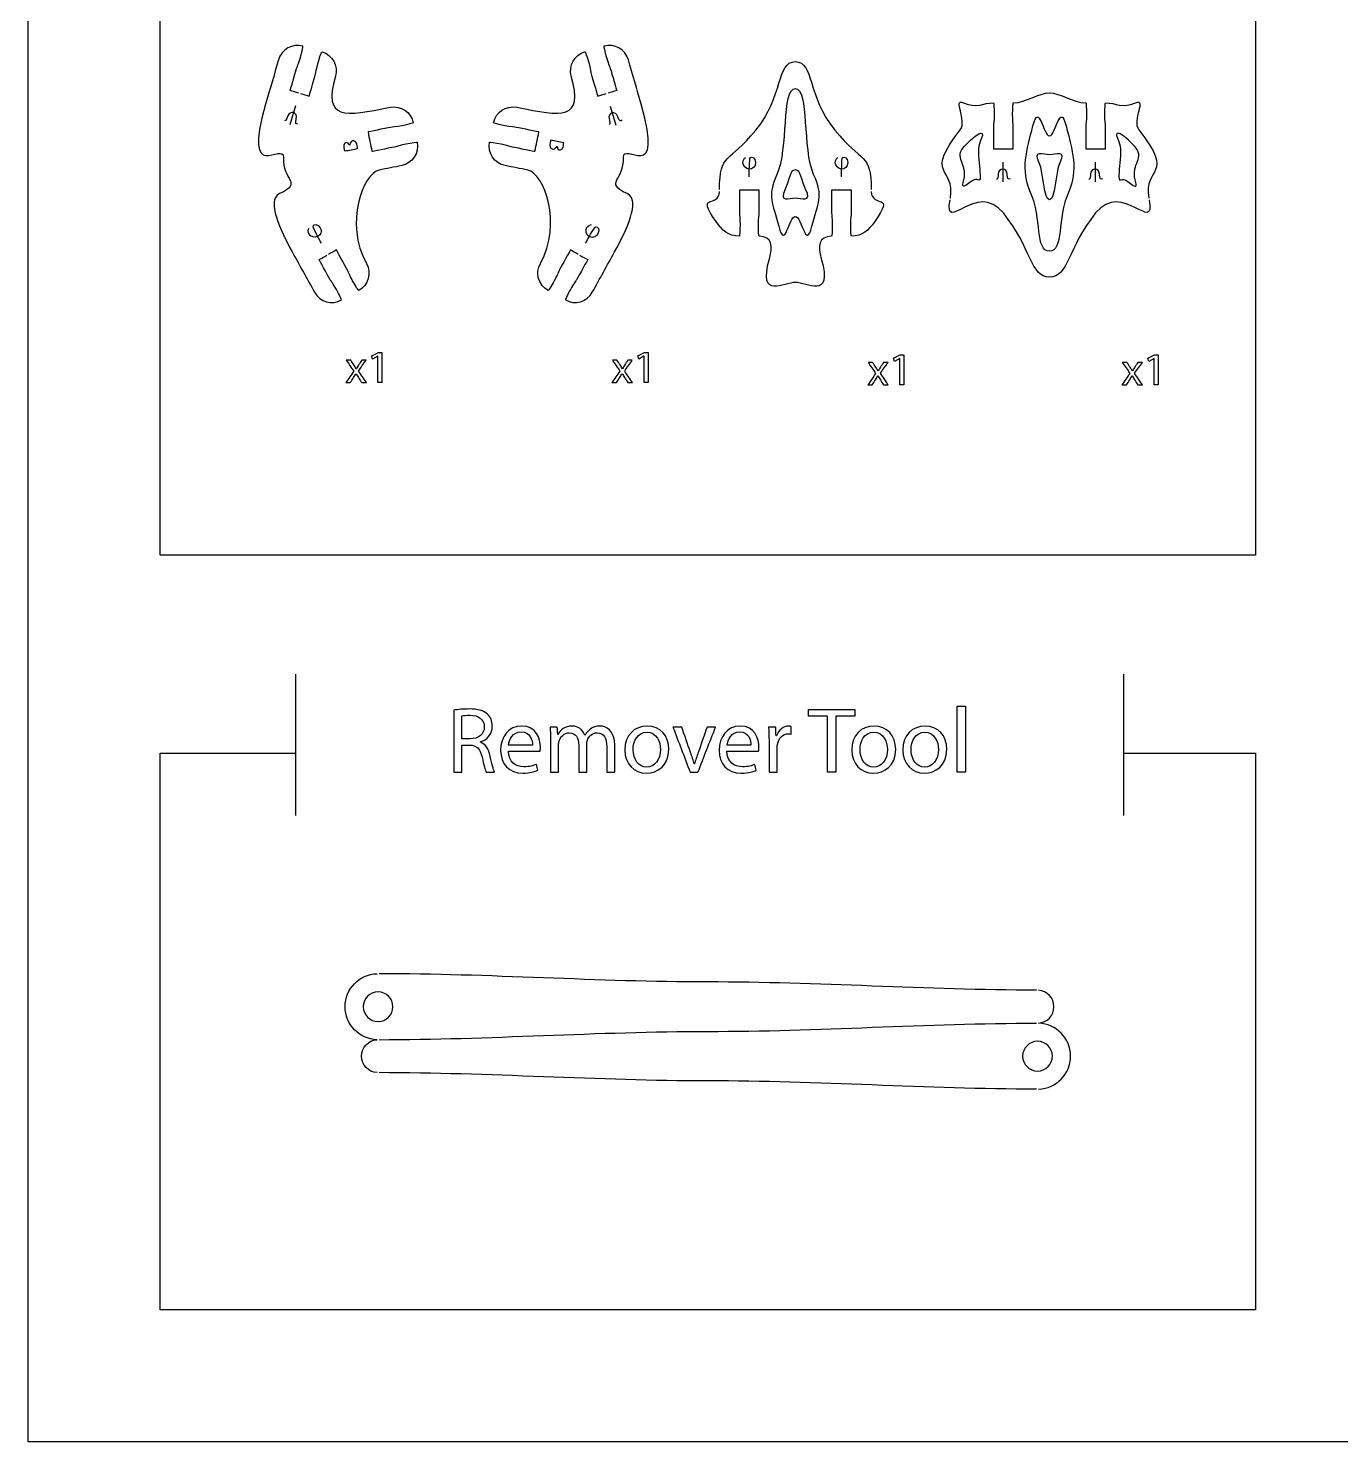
# Model space of a CAD drawing. Extents: x 0 to 1000, y 0 to 600.
# Drawn here: x 0 to 199, y 0.1 to 214.4 of the extents above; entities that cross this region are included whole.
import ezdxf

# ---------------------------------------------------------------- set-up
doc = ezdxf.new("R2010")
doc.units = 0
doc.header["$MEASUREMENT"] = 0
doc.layers.add('DEFAULT', color=7, linetype='CONTINUOUS')

msp = doc.modelspace()

# ---------------------------------------------------------------- linework, layer by layer
at = {"layer": 'DEFAULT', "color": 250}
for points in [[(1000, 0.1), (0, 0.1), (0, 600.1), (1000, 600.1)], [(53.02, 164.66), (53.01, 164.66), (52.21, 164.23), (52.09, 164.7), (53.09, 165.24), (53.62, 165.24), (53.62, 160.65), (53.02, 160.65)], [(93.39, 164.66), (93.37, 164.66), (92.58, 164.23), (92.46, 164.7), (93.46, 165.24), (93.99, 165.24), (93.99, 160.65), (93.39, 160.65)], [(132.17, 164.31), (132.15, 164.31), (131.35, 163.88), (131.23, 164.36), (132.24, 164.89), (132.77, 164.89), (132.77, 160.3), (132.17, 160.3)], [(170.72, 164.31), (170.71, 164.31), (169.91, 163.88), (169.79, 164.36), (170.79, 164.89), (171.32, 164.89), (171.32, 160.3), (170.72, 160.3)], [(140.86, 111.62), (142.1, 111.62), (142.1, 101.6), (140.86, 101.6)], [(121.2, 110.07), (118.31, 110.07), (118.31, 111.11), (125.35, 111.11), (125.35, 110.07), (122.44, 110.07), (122.44, 101.6), (121.2, 101.6)]]:
    msp.add_lwpolyline(points, close=True, dxfattribs=at)
for points in [[(166.09, 570.1), (186.09, 570.1), (186.09, 134.5), (20, 134.5), (20, 570.1), (40.51, 570.1)], [(40.51, 202.62), (39.68, 199.73)], [(88.25, 202.56), (89.08, 199.68)], [(147.77, 194.08), (147.77, 191.08)], [(161.77, 194.08), (161.77, 191.08)], [(40.52, 116.45), (40.52, 95.04)], [(166.09, 116.45), (166.09, 95.04)], [(166.09, 104.5), (186.09, 104.5), (186.09, 20.1), (20, 20.1), (20, 104.5), (40.51, 104.5)]]:
    msp.add_lwpolyline(points, dxfattribs=at)
at = {"layer": 'DEFAULT', "color": 1}
for points, knots in [([(41.02, 204.55), (40.58, 204.68), (40.15, 204.8), (39.71, 204.93), (39.71, 204.93), (40.44, 207.45), (40.68, 208.29), (40.73, 208.46), (41, 209.01), (41.27, 209.95), (41.53, 210.87), (41.71, 211.64), (41.65, 211.65), (40.06, 212.11), (38.4, 211.2), (37.94, 209.6), (37.3, 207.36), (36.65, 205.12), (36, 202.88), (32.39, 190.36), (38.83, 197.33), (38.69, 194.79), (38.5, 191.34), (41.74, 190.97), (38.11, 189.3), (36.01, 188.33), (38.27, 183.65), (40.02, 180.48), (41.15, 178.44), (42.28, 176.39), (43.41, 174.35), (44.21, 172.9), (46.04, 172.37), (47.49, 173.18), (47.54, 173.2), (47.2, 173.91), (46.73, 174.76), (46.26, 175.61), (45.88, 176.09), (45.79, 176.24), (45.37, 177.01), (44.1, 179.31), (44.1, 179.31), (44.5, 179.52), (44.89, 179.74), (45.28, 179.96)], [0, 0, 0, 0, 3.839232, 3.839232, 3.839232, 4.839232, 4.839232, 4.839232, 5.839232, 5.839232, 5.839232, 6.839232, 6.839232, 6.839232, 7.839232, 7.839232, 7.839232, 27.676913, 27.676913, 27.676913, 28.676913, 28.676913, 28.676913, 29.676913, 29.676913, 29.676913, 30.676913, 30.676913, 30.676913, 50.523245, 50.523245, 50.523245, 51.523245, 51.523245, 51.523245, 52.523245, 52.523245, 52.523245, 53.523245, 53.523245, 53.523245, 54.523245, 54.523245, 54.523245, 58.350124, 58.350124, 58.350124, 58.350124]), ([(41.3, 204.47), (41.73, 204.35), (42.17, 204.22), (42.6, 204.1), (42.6, 204.1), (43.33, 206.62), (43.57, 207.46), (43.62, 207.62), (43.69, 208.24), (43.95, 209.17), (44.22, 210.1), (44.48, 210.84), (44.54, 210.82), (46.13, 210.36), (47.05, 208.7), (46.59, 207.11), (44.65, 200.38), (47.99, 201.01), (54.86, 202.39), (56.48, 202.71), (58.06, 201.67), (58.39, 200.04), (58.36, 199.98), (57.61, 199.78), (56.69, 199.59), (55.74, 199.4), (55.12, 199.39), (54.95, 199.35), (54.09, 199.18), (51.52, 198.66), (51.52, 198.66), (51.72, 197.68), (51.92, 196.7), (52.11, 195.72), (52.11, 195.72), (54.69, 196.24), (55.54, 196.41), (55.71, 196.44), (56.29, 196.66), (57.24, 196.85), (58.19, 197.04), (58.97, 197.15), (58.98, 197.1), (59.31, 195.47), (58.26, 193.89), (56.63, 193.56), (55.49, 193.33), (54.34, 193.1), (53.2, 192.87), (50.76, 192.38), (47.91, 184.83), (51.29, 178.7), (52.09, 177.25), (51.57, 175.43), (50.11, 174.63), (50.06, 174.6), (49.64, 175.27), (49.18, 176.11), (48.71, 176.96), (48.51, 177.54), (48.42, 177.69), (48, 178.46), (46.73, 180.76), (46.73, 180.76), (46.34, 180.54), (45.95, 180.32), (45.55, 180.1)], [0, 0, 0, 0, 3.829621, 3.829621, 3.829621, 4.829621, 4.829621, 4.829621, 5.829621, 5.829621, 5.829621, 6.829621, 6.829621, 6.829621, 7.829621, 7.829621, 7.829621, 8.829621, 8.829621, 8.829621, 9.839621, 9.839621, 9.839621, 10.839621, 10.839621, 10.839621, 11.839621, 11.839621, 11.839621, 12.839621, 12.839621, 12.839621, 21.347147, 21.347147, 21.347147, 22.347147, 22.347147, 22.347147, 23.347147, 23.347147, 23.347147, 24.347147, 24.347147, 24.347147, 25.347147, 25.347147, 25.347147, 35.270625, 35.270625, 35.270625, 36.270625, 36.270625, 36.270625, 37.270625, 37.270625, 37.270625, 38.270625, 38.270625, 38.270625, 39.270625, 39.270625, 39.270625, 40.270625, 40.270625, 40.270625, 44.088752, 44.088752, 44.088752, 44.088752]), ([(83.4, 180.1), (83, 180.32), (82.61, 180.54), (82.21, 180.76), (82.21, 180.76), (80.95, 178.46), (80.52, 177.69), (80.44, 177.54), (80.23, 176.96), (79.77, 176.11), (79.3, 175.27), (78.88, 174.6), (78.83, 174.63), (77.38, 175.43), (76.85, 177.25), (77.66, 178.7), (81.04, 184.83), (78.19, 192.38), (75.75, 192.87), (74.6, 193.1), (73.46, 193.33), (72.31, 193.56), (70.69, 193.89), (69.64, 195.47), (69.96, 197.1), (69.98, 197.15), (70.76, 197.04), (71.7, 196.85), (72.65, 196.66), (73.23, 196.44), (73.4, 196.41), (74.26, 196.24), (76.83, 195.72), (76.83, 195.72), (77.03, 196.7), (77.23, 197.68), (77.42, 198.66), (77.42, 198.66), (74.85, 199.18), (73.99, 199.35), (73.82, 199.39), (73.2, 199.4), (72.25, 199.59), (71.33, 199.78), (70.58, 199.98), (70.56, 200.04), (70.89, 201.67), (72.46, 202.71), (74.09, 202.39), (80.95, 201.01), (84.29, 200.38), (82.35, 207.11), (81.89, 208.7), (82.81, 210.36), (84.4, 210.82), (84.46, 210.84), (84.72, 210.1), (84.99, 209.17), (85.26, 208.24), (85.33, 207.62), (85.37, 207.46), (85.62, 206.62), (86.34, 204.1), (86.34, 204.1), (86.78, 204.22), (87.21, 204.35), (87.65, 204.47)], [0, 0, 0, 0, 3.826879, 3.826879, 3.826879, 4.826879, 4.826879, 4.826879, 5.826879, 5.826879, 5.826879, 6.826879, 6.826879, 6.826879, 7.826879, 7.826879, 7.826879, 8.826879, 8.826879, 8.826879, 18.750356, 18.750356, 18.750356, 19.750356, 19.750356, 19.750356, 20.750356, 20.750356, 20.750356, 21.750356, 21.750356, 21.750356, 22.750356, 22.750356, 22.750356, 31.257882, 31.257882, 31.257882, 32.257882, 32.257882, 32.257882, 33.257882, 33.257882, 33.257882, 34.267882, 34.267882, 34.267882, 35.267882, 35.267882, 35.267882, 36.267882, 36.267882, 36.267882, 37.267882, 37.267882, 37.267882, 38.267882, 38.267882, 38.267882, 39.267882, 39.267882, 39.267882, 40.267882, 40.267882, 40.267882, 44.107114, 44.107114, 44.107114, 44.107114]), ([(83.66, 179.96), (84.05, 179.74), (84.45, 179.52), (84.84, 179.31), (84.84, 179.31), (83.58, 177.01), (83.15, 176.24), (83.07, 176.09), (82.68, 175.61), (82.21, 174.76), (81.75, 173.91), (81.41, 173.2), (81.45, 173.18), (82.91, 172.37), (84.73, 172.9), (85.53, 174.35), (86.66, 176.39), (87.79, 178.44), (88.92, 180.48), (90.67, 183.65), (92.93, 188.33), (90.83, 189.3), (87.2, 190.97), (90.44, 191.34), (90.25, 194.79), (90.11, 197.33), (96.55, 190.36), (92.94, 202.88), (92.29, 205.12), (91.65, 207.36), (91, 209.6), (90.54, 211.2), (88.88, 212.11), (87.29, 211.65), (87.24, 211.64), (87.41, 210.87), (87.68, 209.95), (87.95, 209.01), (88.21, 208.46), (88.26, 208.29), (88.5, 207.45), (89.23, 204.93), (89.23, 204.93), (88.8, 204.8), (88.36, 204.68), (87.93, 204.55)], [0, 0, 0, 0, 3.835636, 3.835636, 3.835636, 4.835636, 4.835636, 4.835636, 5.835636, 5.835636, 5.835636, 6.835636, 6.835636, 6.835636, 7.835636, 7.835636, 7.835636, 27.681968, 27.681968, 27.681968, 28.681968, 28.681968, 28.681968, 29.681968, 29.681968, 29.681968, 30.681968, 30.681968, 30.681968, 50.519649, 50.519649, 50.519649, 51.519649, 51.519649, 51.519649, 52.519649, 52.519649, 52.519649, 53.519649, 53.519649, 53.519649, 54.519649, 54.519649, 54.519649, 58.34927, 58.34927, 58.34927, 58.34927]), ([(104.82, 189.92), (104.85, 195.54), (106.22, 193.88), (110.33, 198.91), (114.57, 204.13), (113.44, 209.31), (116.32, 209.31), (119.21, 209.31), (118.07, 204.13), (122.32, 198.91), (126.43, 193.88), (127.8, 195.54), (127.83, 189.92)], [0, 0, 0, 0, 1, 1, 1, 2, 2, 2, 3, 3, 3, 4, 4, 4, 4]), ([(139.83, 188.64), (140.64, 193.5), (135.72, 191.83), (141.32, 198.99), (142.47, 200.46), (140.07, 203.8), (141.81, 203.06), (143.85, 202.18), (144.71, 203.08), (146.37, 203.08), (146.43, 203.08), (146.47, 202.29), (146.47, 201.33), (146.47, 200.36), (146.37, 199.75), (146.37, 199.58), (146.37, 198.41), (146.37, 197.24), (146.37, 196.08), (147.37, 196.08), (148.37, 196.08), (149.37, 196.08), (149.37, 197.24), (149.37, 198.41), (149.37, 199.58), (149.37, 199.75), (149.27, 200.36), (149.27, 201.33), (149.27, 202.29), (149.32, 203.08), (149.37, 203.08), (151.34, 203.08), (153.23, 204.58), (154.87, 204.58), (156.5, 204.58), (158.4, 203.08), (160.36, 203.08), (160.42, 203.08), (160.47, 202.29), (160.47, 201.33), (160.47, 200.36), (160.36, 199.75), (160.36, 199.58), (160.36, 198.41), (160.36, 197.24), (160.36, 196.08), (161.36, 196.08), (162.37, 196.08), (163.37, 196.08), (163.37, 197.24), (163.37, 198.41), (163.37, 199.58), (163.37, 199.75), (163.26, 200.36), (163.26, 201.33), (163.26, 202.29), (163.31, 203.08), (163.37, 203.08), (165.02, 203.08), (165.88, 202.18), (167.92, 203.06), (169.66, 203.8), (167.26, 200.46), (168.41, 198.99), (174.01, 191.83), (169.09, 193.5), (169.91, 188.64)], [0, 0, 0, 0, 1, 1, 1, 2, 2, 2, 3, 3, 3, 4, 4, 4, 5, 5, 5, 14.92, 14.92, 14.92, 23.43, 23.43, 23.43, 33.35, 33.35, 33.35, 34.35, 34.35, 34.35, 35.35, 35.35, 35.35, 36.35, 36.35, 36.35, 37.35, 37.35, 37.35, 38.35, 38.35, 38.35, 39.35, 39.35, 39.35, 49.27, 49.27, 49.27, 57.78, 57.78, 57.78, 67.7, 67.7, 67.7, 68.7, 68.7, 68.7, 69.7, 69.7, 69.7, 70.7, 70.7, 70.7, 71.7, 71.7, 71.7, 72.7, 72.7, 72.7, 72.7]), ([(169.96, 188.35), (170.91, 182.94), (165.97, 191.4), (161.86, 186.37), (157.62, 181.15), (157.75, 176.63), (154.86, 176.62), (151.98, 176.63), (152.12, 181.15), (147.87, 186.37), (143.77, 191.4), (138.83, 182.94), (139.78, 188.35)], [0, 0, 0, 0, 1.0025, 1.0025, 1.0025, 2.005, 2.005, 2.005, 3.0075, 3.0075, 3.0075, 4.01, 4.01, 4.01, 4.01]), ([(127.83, 189.62), (127.97, 187), (131.54, 189.56), (128.36, 185.08), (127.4, 183.72), (126.48, 182.85), (124.83, 182.85), (124.77, 182.85), (124.72, 183.64), (124.72, 184.61), (124.72, 185.57), (124.83, 186.18), (124.83, 186.35), (124.83, 187.52), (124.83, 188.69), (124.83, 189.85), (123.82, 189.85), (122.82, 189.85), (121.82, 189.85), (121.82, 188.69), (121.82, 187.52), (121.82, 186.35), (121.82, 186.18), (121.93, 185.57), (121.93, 184.61), (121.93, 183.64), (121.88, 182.85), (121.82, 182.85), (119.85, 182.85), (119.7, 181.3), (120.25, 179.42), (122.09, 173.12), (117.96, 175.85), (116.33, 175.85), (114.69, 175.85), (110.56, 173.12), (112.4, 179.42), (112.95, 181.3), (112.8, 182.85), (110.83, 182.85), (110.77, 182.85), (110.72, 183.64), (110.72, 184.61), (110.72, 185.57), (110.83, 186.18), (110.83, 186.35), (110.83, 187.52), (110.83, 188.69), (110.83, 189.85), (109.83, 189.85), (108.83, 189.85), (107.83, 189.85), (107.83, 188.69), (107.83, 187.52), (107.83, 186.35), (107.83, 186.18), (107.93, 185.57), (107.93, 184.61), (107.93, 183.64), (107.88, 182.85), (107.83, 182.85), (106.17, 182.85), (105.25, 183.72), (104.29, 185.08), (101.11, 189.56), (104.69, 187), (104.82, 189.62)], [0, 0, 0, 0, 1, 1, 1, 2, 2, 2, 3, 3, 3, 4, 4, 4, 13.92, 13.92, 13.92, 22.43, 22.43, 22.43, 32.35, 32.35, 32.35, 33.35, 33.35, 33.35, 34.35, 34.35, 34.35, 35.35, 35.35, 35.35, 36.35, 36.35, 36.35, 37.35, 37.35, 37.35, 38.35, 38.35, 38.35, 39.35, 39.35, 39.35, 40.35, 40.35, 40.35, 50.27, 50.27, 50.27, 58.78, 58.78, 58.78, 68.7, 68.7, 68.7, 69.7, 69.7, 69.7, 70.7, 70.7, 70.7, 71.7, 71.7, 71.7, 72.7, 72.7, 72.7, 72.7]), ([(52.89, 61.05), (50.2, 61.13), (48.05, 63.34), (48.05, 66.05), (48.05, 68.76), (50.2, 70.97), (52.89, 71.05)], [0, 0, 0, 0, 1, 1, 1, 2, 2, 2, 2]), ([(152.9, 68.55), (136.28, 68.56), (119.66, 69.8), (103.04, 69.8), (86.43, 69.8), (69.81, 71.04), (53.19, 71.05)], [0, 0, 0, 0, 1, 1, 1, 2, 2, 2, 2]), ([(153.2, 63.56), (154.5, 63.63), (155.54, 64.72), (155.54, 66.05), (155.54, 67.38), (154.5, 68.47), (153.2, 68.54)], [0, 0, 0, 0, 1, 1, 1, 2, 2, 2, 2]), ([(53.19, 61.05), (69.81, 61.06), (86.43, 62.3), (103.04, 62.3), (119.66, 62.3), (136.28, 63.54), (152.9, 63.55)], [0, 0, 0, 0, 1, 1, 1, 2, 2, 2, 2]), ([(153.2, 53.55), (155.89, 53.63), (158.05, 55.84), (158.05, 58.55), (158.05, 61.26), (155.89, 63.47), (153.2, 63.55)], [0, 0, 0, 0, 1, 1, 1, 2, 2, 2, 2]), ([(52.89, 56.06), (51.58, 56.14), (50.55, 57.22), (50.55, 58.55), (50.55, 59.88), (51.58, 60.96), (52.89, 61.04)], [0, 0, 0, 0, 1, 1, 1, 2, 2, 2, 2]), ([(152.9, 53.55), (136.28, 53.56), (119.66, 54.8), (103.05, 54.8), (86.43, 54.8), (69.81, 56.04), (53.19, 56.05)], [0, 0, 0, 0, 1, 1, 1, 2, 2, 2, 2])]:
    msp.add_open_spline(points, degree=3, knots=knots, dxfattribs=at)
at = {"layer": 'DEFAULT', "color": 5}
for points, knots in [([(118.84, 184.35), (117.88, 180.6), (117.32, 185.85), (116.32, 185.85), (115.32, 185.85), (114.77, 180.6), (113.8, 184.35), (112.85, 188.05), (112, 188.77), (113.54, 192.22), (115.28, 196.09), (114.12, 205.18), (116.32, 205.18), (118.52, 205.18), (117.37, 196.09), (119.1, 192.22), (120.65, 188.77), (119.79, 188.05), (118.84, 184.35)], [0, 0, 0, 0, 1, 1, 1, 2, 2, 2, 3, 3, 3, 4, 4, 4, 5, 5, 5, 6, 6, 6, 6]), ([(154.86, 180.57), (157.06, 180.57), (155.98, 185.61), (157.72, 189.48), (159.26, 192.93), (158.33, 195.88), (157.38, 199.57), (156.42, 203.32), (155.86, 198.07), (154.86, 198.07), (153.86, 198.07), (153.31, 203.32), (152.34, 199.57), (151.39, 195.88), (150.46, 192.93), (152, 189.48), (153.74, 185.61), (152.66, 180.57), (154.86, 180.57)], [0, 0, 0, 0, 1, 1, 1, 2, 2, 2, 3, 3, 3, 4, 4, 4, 5, 5, 5, 6, 6, 6, 6]), ([(141.98, 196.51), (140.26, 194.76), (142.54, 193.86), (141.86, 191.39), (141.17, 188.92), (143.16, 191.99), (144.04, 191.39), (144.91, 190.78), (143.6, 195.64), (144.35, 197.2), (145.09, 198.75), (144.72, 199.31), (141.98, 196.51)], [0, 0, 0, 0, 1, 1, 1, 2, 2, 2, 3, 3, 3, 4, 4, 4, 4]), ([(167.74, 196.51), (169.46, 194.76), (167.18, 193.86), (167.87, 191.39), (168.55, 188.92), (166.56, 191.99), (165.69, 191.39), (164.82, 190.78), (166.12, 195.64), (165.38, 197.2), (164.63, 198.75), (165, 199.31), (167.74, 196.51)], [0, 0, 0, 0, 1, 1, 1, 2, 2, 2, 3, 3, 3, 4, 4, 4, 4])]:
    msp.add_open_spline(points, degree=3, knots=knots, dxfattribs=at)
at = {"layer": 'DEFAULT', "color": 250}
for points, knots in [([(40.9, 199.86), (40.67, 199.82), (40.42, 199.9), (40.63, 200.64), (40.77, 201.12), (40.56, 201.49), (40.22, 201.59), (39.87, 201.69), (39.47, 201.47), (39.36, 201.1), (39.25, 200.73), (39.1, 200.35), (38.87, 200.34)], [0, 0, 0, 0, 1, 1, 1, 2, 2, 2, 3, 3, 3, 4, 4, 4, 4]), ([(90.05, 200.44), (89.87, 200.28), (89.62, 200.21), (89.4, 200.96), (89.27, 201.43), (88.89, 201.64), (88.54, 201.54), (88.2, 201.44), (87.97, 201.04), (88.08, 200.67), (88.19, 200.3), (88.26, 199.89), (88.07, 199.77)], [0, 0, 0, 0, 1, 1, 1, 2, 2, 2, 3, 3, 3, 4, 4, 4, 4]), ([(48, 195.77), (47.95, 195.88), (47.9, 196.05), (47.86, 196.23), (47.81, 196.48), (47.82, 196.66), (47.9, 196.8), (47.95, 196.92), (48.06, 197), (48.21, 197.04), (48.4, 197.07), (48.62, 196.86), (48.74, 196.66), (48.74, 196.66), (48.84, 197.24), (49.14, 197.3), (49.31, 197.33), (49.45, 197.29), (49.57, 197.21), (49.72, 197.1), (49.82, 196.89), (49.89, 196.56), (49.93, 196.39), (49.94, 196.25), (49.95, 196.16), (49.3, 196.03), (48.65, 195.9), (48, 195.77)], [5.635011, 5.635011, 5.635011, 5.635011, 6.635011, 6.635011, 6.635011, 7.635011, 7.635011, 7.635011, 8.635011, 8.635011, 8.635011, 9.635011, 9.635011, 9.635011, 10.635011, 10.635011, 10.635011, 11.635011, 11.635011, 11.635011, 12.635011, 12.635011, 12.635011, 13.635011, 13.635011, 13.635011, 19.270021, 19.270021, 19.270021, 19.270021]), ([(81.2, 197.02), (81.2, 196.9), (81.18, 196.72), (81.14, 196.54), (81.09, 196.29), (81.02, 196.13), (80.89, 196.03), (80.79, 195.94), (80.66, 195.9), (80.51, 195.93), (80.32, 195.97), (80.2, 196.26), (80.17, 196.48), (80.17, 196.48), (79.85, 195.99), (79.56, 196.05), (79.39, 196.08), (79.27, 196.18), (79.19, 196.3), (79.09, 196.46), (79.08, 196.7), (79.15, 197.02), (79.18, 197.2), (79.22, 197.33), (79.25, 197.41), (79.9, 197.28), (80.55, 197.15), (81.2, 197.02)], [5.635011, 5.635011, 5.635011, 5.635011, 6.635011, 6.635011, 6.635011, 7.635011, 7.635011, 7.635011, 8.635011, 8.635011, 8.635011, 9.635011, 9.635011, 9.635011, 10.635011, 10.635011, 10.635011, 11.635011, 11.635011, 11.635011, 12.635011, 12.635011, 12.635011, 13.635011, 13.635011, 13.635011, 19.270021, 19.270021, 19.270021, 19.270021]), ([(109.34, 191.85), (109.34, 192.36), (109.31, 194.6), (109.51, 194.79), (109.7, 194.98), (110.29, 194.75), (110.29, 194.02), (110.29, 193.28), (109.8, 193.03), (109.3, 193.03), (108.81, 193.03), (108.36, 193.57), (108.36, 193.97), (108.36, 194.38), (108.58, 194.67), (108.78, 194.8)], [0, 0, 0, 0, 1, 1, 1, 2, 2, 2, 3, 3, 3, 4, 4, 4, 5, 5, 5, 5]), ([(123.34, 191.85), (123.34, 192.36), (123.31, 194.6), (123.5, 194.79), (123.7, 194.98), (124.29, 194.75), (124.29, 194.02), (124.29, 193.28), (123.79, 193.03), (123.3, 193.03), (122.81, 193.03), (122.36, 193.57), (122.36, 193.97), (122.36, 194.38), (122.58, 194.67), (122.77, 194.8)], [0, 0, 0, 0, 1, 1, 1, 2, 2, 2, 3, 3, 3, 4, 4, 4, 5, 5, 5, 5]), ([(148.91, 191.54), (148.7, 191.44), (148.44, 191.44), (148.44, 192.22), (148.44, 192.71), (148.13, 193.01), (147.77, 193.01), (147.42, 193.01), (147.09, 192.69), (147.09, 192.3), (147.09, 191.92), (147.05, 191.51), (146.83, 191.44)], [0, 0, 0, 0, 1, 1, 1, 2, 2, 2, 3, 3, 3, 4, 4, 4, 4]), ([(162.91, 191.54), (162.7, 191.44), (162.43, 191.44), (162.43, 192.22), (162.43, 192.71), (162.13, 193.01), (161.77, 193.01), (161.41, 193.01), (161.08, 192.69), (161.08, 192.3), (161.08, 191.92), (161.04, 191.51), (160.82, 191.44)], [0, 0, 0, 0, 1, 1, 1, 2, 2, 2, 3, 3, 3, 4, 4, 4, 4]), ([(44.46, 181.79), (44.22, 182.23), (43.12, 184.18), (43.19, 184.44), (43.27, 184.7), (43.89, 184.79), (44.25, 184.14), (44.61, 183.49), (44.29, 183.04), (43.86, 182.8), (43.43, 182.57), (42.78, 182.82), (42.59, 183.17), (42.39, 183.53), (42.44, 183.89), (42.55, 184.09)], [0, 0, 0, 0, 1, 1, 1, 2, 2, 2, 3, 3, 3, 4, 4, 4, 5, 5, 5, 5]), ([(84.5, 181.78), (84.75, 182.22), (85.81, 184.19), (86.07, 184.27), (86.33, 184.34), (86.74, 183.86), (86.38, 183.21), (86.02, 182.56), (85.47, 182.59), (85.04, 182.82), (84.61, 183.06), (84.48, 183.75), (84.67, 184.1), (84.87, 184.46), (85.2, 184.61), (85.43, 184.62)], [0, 0, 0, 0, 1, 1, 1, 2, 2, 2, 3, 3, 3, 4, 4, 4, 5, 5, 5, 5]), ([(48.9, 164.06), (49.06, 163.82), (49.22, 163.58), (49.38, 163.33), (49.51, 163.14), (49.62, 162.96), (49.73, 162.77), (49.74, 162.77), (49.74, 162.77), (49.75, 162.77), (49.86, 162.98), (49.98, 163.15), (50.09, 163.34), (50.25, 163.58), (50.41, 163.82), (50.57, 164.06), (50.79, 164.06), (51.02, 164.06), (51.24, 164.06), (50.85, 163.51), (50.46, 162.96), (50.07, 162.41), (50.47, 161.82), (50.87, 161.24), (51.27, 160.65), (51.04, 160.65), (50.8, 160.65), (50.57, 160.65), (50.4, 160.91), (50.23, 161.16), (50.07, 161.42), (49.93, 161.62), (49.82, 161.81), (49.7, 162.01), (49.7, 162.01), (49.69, 162.01), (49.69, 162.01), (49.57, 161.81), (49.45, 161.62), (49.33, 161.42), (49.16, 161.16), (49, 160.91), (48.83, 160.65), (48.6, 160.65), (48.38, 160.65), (48.15, 160.65), (48.55, 161.23), (48.96, 161.81), (49.36, 162.39), (48.98, 162.95), (48.59, 163.51), (48.2, 164.06), (48.44, 164.06), (48.67, 164.06), (48.9, 164.06)], [0, 0, 0, 0, 2.497543, 2.497543, 2.497543, 3.497543, 3.497543, 3.497543, 3.558543, 3.558543, 3.558543, 4.558543, 4.558543, 4.558543, 7.027819, 7.027819, 7.027819, 8.928819, 8.928819, 8.928819, 14.657494, 14.657494, 14.657494, 20.70537, 20.70537, 20.70537, 22.70637, 22.70637, 22.70637, 25.3089, 25.3089, 25.3089, 26.3089, 26.3089, 26.3089, 26.3489, 26.3489, 26.3489, 27.3489, 27.3489, 27.3489, 29.941112, 29.941112, 29.941112, 31.881112, 31.881112, 31.881112, 37.902487, 37.902487, 37.902487, 43.667509, 43.667509, 43.667509, 45.627509, 45.627509, 45.627509, 45.627509]), ([(89.26, 164.06), (89.42, 163.82), (89.59, 163.58), (89.75, 163.33), (89.87, 163.14), (89.98, 162.96), (90.09, 162.77), (90.1, 162.77), (90.11, 162.77), (90.11, 162.77), (90.23, 162.98), (90.34, 163.15), (90.45, 163.34), (90.61, 163.58), (90.77, 163.82), (90.93, 164.06), (91.16, 164.06), (91.38, 164.06), (91.6, 164.06), (91.22, 163.51), (90.83, 162.96), (90.44, 162.41), (90.84, 161.82), (91.24, 161.24), (91.64, 160.65), (91.4, 160.65), (91.17, 160.65), (90.93, 160.65), (90.77, 160.91), (90.6, 161.16), (90.43, 161.42), (90.3, 161.62), (90.19, 161.81), (90.07, 162.01), (90.06, 162.01), (90.06, 162.01), (90.05, 162.01), (89.94, 161.81), (89.82, 161.62), (89.69, 161.42), (89.53, 161.16), (89.36, 160.91), (89.2, 160.65), (88.97, 160.65), (88.74, 160.65), (88.51, 160.65), (88.92, 161.23), (89.32, 161.81), (89.73, 162.39), (89.34, 162.95), (88.95, 163.51), (88.57, 164.06), (88.8, 164.06), (89.03, 164.06), (89.26, 164.06)], [0, 0, 0, 0, 2.49699, 2.49699, 2.49699, 3.49699, 3.49699, 3.49699, 3.55699, 3.55699, 3.55699, 4.55699, 4.55699, 4.55699, 7.026817, 7.026817, 7.026817, 8.926817, 8.926817, 8.926817, 14.655492, 14.655492, 14.655492, 20.703368, 20.703368, 20.703368, 22.703368, 22.703368, 22.703368, 25.306444, 25.306444, 25.306444, 26.306444, 26.306444, 26.306444, 26.346444, 26.346444, 26.346444, 27.346444, 27.346444, 27.346444, 29.938655, 29.938655, 29.938655, 31.878655, 31.878655, 31.878655, 37.900602, 37.900602, 37.900602, 43.666194, 43.666194, 43.666194, 45.627194, 45.627194, 45.627194, 45.627194]), ([(128.04, 163.72), (128.2, 163.48), (128.36, 163.23), (128.53, 162.99), (128.65, 162.8), (128.76, 162.62), (128.87, 162.43), (128.88, 162.43), (128.89, 162.43), (128.89, 162.43), (129.01, 162.63), (129.12, 162.81), (129.23, 162.99), (129.39, 163.24), (129.55, 163.48), (129.71, 163.72), (129.93, 163.72), (130.16, 163.72), (130.38, 163.72), (129.99, 163.17), (129.61, 162.62), (129.22, 162.07), (129.62, 161.48), (130.02, 160.89), (130.42, 160.3), (130.18, 160.3), (129.95, 160.3), (129.71, 160.3), (129.54, 160.56), (129.38, 160.82), (129.21, 161.07), (129.08, 161.27), (128.96, 161.46), (128.84, 161.67), (128.84, 161.67), (128.83, 161.67), (128.83, 161.67), (128.72, 161.46), (128.6, 161.28), (128.47, 161.07), (128.3, 160.82), (128.14, 160.56), (127.97, 160.3), (127.75, 160.3), (127.52, 160.3), (127.29, 160.3), (127.7, 160.89), (128.1, 161.47), (128.5, 162.05), (128.12, 162.61), (127.73, 163.16), (127.35, 163.72), (127.58, 163.72), (127.81, 163.72), (128.04, 163.72)], [1.96, 1.96, 1.96, 1.96, 4.457543, 4.457543, 4.457543, 5.457543, 5.457543, 5.457543, 5.518543, 5.518543, 5.518543, 6.518543, 6.518543, 6.518543, 8.987819, 8.987819, 8.987819, 10.888819, 10.888819, 10.888819, 16.617494, 16.617494, 16.617494, 22.66537, 22.66537, 22.66537, 24.66637, 24.66637, 24.66637, 27.2689, 27.2689, 27.2689, 28.2689, 28.2689, 28.2689, 28.3089, 28.3089, 28.3089, 29.3089, 29.3089, 29.3089, 31.901112, 31.901112, 31.901112, 33.841112, 33.841112, 33.841112, 39.862487, 39.862487, 39.862487, 45.627509, 45.627509, 45.627509, 47.587509, 47.587509, 47.587509, 47.587509]), ([(166.59, 163.72), (166.76, 163.48), (166.92, 163.23), (167.08, 162.99), (167.21, 162.8), (167.31, 162.62), (167.43, 162.43), (167.43, 162.43), (167.44, 162.43), (167.45, 162.43), (167.56, 162.63), (167.67, 162.81), (167.79, 162.99), (167.95, 163.24), (168.11, 163.48), (168.27, 163.72), (168.49, 163.72), (168.71, 163.72), (168.94, 163.72), (168.55, 163.17), (168.16, 162.62), (167.77, 162.07), (168.17, 161.48), (168.57, 160.89), (168.97, 160.3), (168.74, 160.3), (168.5, 160.3), (168.27, 160.3), (168.1, 160.56), (167.93, 160.82), (167.77, 161.07), (167.63, 161.27), (167.52, 161.46), (167.4, 161.67), (167.39, 161.67), (167.39, 161.67), (167.39, 161.67), (167.27, 161.46), (167.15, 161.28), (167.03, 161.07), (166.86, 160.82), (166.7, 160.56), (166.53, 160.3), (166.3, 160.3), (166.08, 160.3), (165.85, 160.3), (166.25, 160.89), (166.66, 161.47), (167.06, 162.05), (166.67, 162.61), (166.29, 163.16), (165.9, 163.72), (166.13, 163.72), (166.36, 163.72), (166.59, 163.72)], [0, 0, 0, 0, 2.497543, 2.497543, 2.497543, 3.497543, 3.497543, 3.497543, 3.558543, 3.558543, 3.558543, 4.558543, 4.558543, 4.558543, 7.027819, 7.027819, 7.027819, 8.928819, 8.928819, 8.928819, 14.657494, 14.657494, 14.657494, 20.70537, 20.70537, 20.70537, 22.70637, 22.70637, 22.70637, 25.3089, 25.3089, 25.3089, 26.3089, 26.3089, 26.3089, 26.3489, 26.3489, 26.3489, 27.3489, 27.3489, 27.3489, 29.941112, 29.941112, 29.941112, 31.881112, 31.881112, 31.881112, 37.902487, 37.902487, 37.902487, 43.667509, 43.667509, 43.667509, 45.627509, 45.627509, 45.627509, 45.627509]), ([(64.52, 110.99), (65.14, 111.11), (66.03, 111.18), (66.87, 111.18), (68.19, 111.18), (69.03, 110.94), (69.63, 110.41), (70.11, 109.98), (70.37, 109.34), (70.37, 108.6), (70.37, 107.35), (69.58, 106.51), (68.58, 106.18), (68.58, 106.16), (68.58, 106.15), (68.58, 106.13), (69.32, 105.88), (69.75, 105.2), (69.98, 104.21), (70.29, 102.89), (70.52, 101.97), (70.71, 101.6), (70.29, 101.6), (69.87, 101.6), (69.44, 101.6), (69.29, 101.87), (69.08, 102.69), (68.81, 103.88), (68.53, 105.19), (68.02, 105.68), (66.9, 105.72), (66.52, 105.72), (66.13, 105.72), (65.75, 105.72), (65.75, 104.35), (65.75, 102.98), (65.75, 101.6), (65.34, 101.6), (64.93, 101.6), (64.52, 101.6), (64.52, 104.73), (64.52, 107.86), (64.52, 110.99)], [26.595, 26.595, 26.595, 26.595, 27.595, 27.595, 27.595, 28.595, 28.595, 28.595, 29.595, 29.595, 29.595, 30.595, 30.595, 30.595, 30.715, 30.715, 30.715, 31.715, 31.715, 31.715, 32.715, 32.715, 32.715, 36.315, 36.315, 36.315, 37.315, 37.315, 37.315, 38.315, 38.315, 38.315, 41.594, 41.594, 41.594, 53.271, 53.271, 53.271, 56.75, 56.75, 56.75, 83.345, 83.345, 83.345, 83.345]), ([(65.75, 106.65), (66.16, 106.65), (66.58, 106.65), (67, 106.65), (68.31, 106.65), (69.15, 107.37), (69.15, 108.46), (69.15, 109.69), (68.26, 110.22), (66.96, 110.24), (66.37, 110.24), (65.94, 110.18), (65.75, 110.13), (65.75, 108.97), (65.75, 107.81), (65.75, 106.65)], [9.839, 9.839, 9.839, 9.839, 13.398, 13.398, 13.398, 14.398, 14.398, 14.398, 15.398, 15.398, 15.398, 16.398, 16.398, 16.398, 26.237, 26.237, 26.237, 26.237]), ([(72.82, 104.79), (72.84, 103.11), (73.92, 102.42), (75.16, 102.42), (76.05, 102.42), (76.58, 102.58), (77.05, 102.78), (77.12, 102.48), (77.19, 102.18), (77.26, 101.89), (76.82, 101.69), (76.08, 101.46), (74.99, 101.46), (72.89, 101.46), (71.63, 102.85), (71.63, 104.91), (71.63, 106.97), (72.84, 108.59), (74.83, 108.59), (77.06, 108.59), (77.66, 106.63), (77.66, 105.37), (77.66, 105.12), (77.63, 104.92), (77.61, 104.79), (76.01, 104.79), (74.42, 104.79), (72.82, 104.79)], [13.598, 13.598, 13.598, 13.598, 14.598, 14.598, 14.598, 15.598, 15.598, 15.598, 18.188444, 18.188444, 18.188444, 19.188444, 19.188444, 19.188444, 20.188444, 20.188444, 20.188444, 21.188444, 21.188444, 21.188444, 22.188444, 22.188444, 22.188444, 23.188444, 23.188444, 23.188444, 36.786444, 36.786444, 36.786444, 36.786444]), ([(76.46, 105.68), (76.47, 106.47), (76.13, 107.7), (74.73, 107.7), (73.48, 107.7), (72.93, 106.54), (72.83, 105.68), (74.04, 105.68), (75.25, 105.68), (76.46, 105.68)], [10.278, 10.278, 10.278, 10.278, 11.278, 11.278, 11.278, 12.278, 12.278, 12.278, 22.556, 22.556, 22.556, 22.556]), ([(79.19, 106.58), (79.19, 107.29), (79.18, 107.87), (79.14, 108.43), (79.5, 108.43), (79.86, 108.43), (80.22, 108.43), (80.24, 108.07), (80.26, 107.7), (80.28, 107.33), (80.29, 107.33), (80.31, 107.33), (80.32, 107.33), (80.7, 107.98), (81.34, 108.59), (82.47, 108.59), (83.4, 108.59), (84.1, 108.02), (84.4, 107.22), (84.41, 107.22), (84.42, 107.22), (84.43, 107.22), (84.64, 107.6), (84.91, 107.9), (85.19, 108.11), (85.6, 108.42), (86.05, 108.59), (86.7, 108.59), (87.6, 108.59), (88.94, 108), (88.94, 105.63), (88.94, 104.28), (88.94, 102.94), (88.94, 101.6), (88.54, 101.6), (88.13, 101.6), (87.73, 101.6), (87.73, 102.89), (87.73, 104.18), (87.73, 105.47), (87.73, 106.78), (87.25, 107.57), (86.25, 107.57), (85.54, 107.57), (84.99, 107.05), (84.78, 106.44), (84.72, 106.27), (84.68, 106.05), (84.68, 105.82), (84.68, 104.42), (84.68, 103.01), (84.68, 101.6), (84.28, 101.6), (83.87, 101.6), (83.47, 101.6), (83.47, 102.97), (83.47, 104.33), (83.47, 105.7), (83.47, 106.78), (82.99, 107.57), (82.04, 107.57), (81.27, 107.57), (80.7, 106.95), (80.51, 106.33), (80.44, 106.15), (80.41, 105.94), (80.41, 105.72), (80.41, 104.35), (80.41, 102.98), (80.41, 101.6), (80, 101.6), (79.6, 101.6), (79.19, 101.6), (79.19, 103.26), (79.19, 104.92), (79.19, 106.58)], [14.117, 14.117, 14.117, 14.117, 15.117, 15.117, 15.117, 18.196, 18.196, 18.196, 21.319153, 21.319153, 21.319153, 21.439153, 21.439153, 21.439153, 22.439153, 22.439153, 22.439153, 23.439153, 23.439153, 23.439153, 23.518153, 23.518153, 23.518153, 24.518153, 24.518153, 24.518153, 25.518153, 25.518153, 25.518153, 26.518153, 26.518153, 26.518153, 37.916153, 37.916153, 37.916153, 41.355153, 41.355153, 41.355153, 52.313153, 52.313153, 52.313153, 53.313153, 53.313153, 53.313153, 54.313153, 54.313153, 54.313153, 55.313153, 55.313153, 55.313153, 67.271153, 67.271153, 67.271153, 70.711153, 70.711153, 70.711153, 82.308153, 82.308153, 82.308153, 83.308153, 83.308153, 83.308153, 84.308153, 84.308153, 84.308153, 85.308153, 85.308153, 85.308153, 96.986153, 96.986153, 96.986153, 100.425153, 100.425153, 100.425153, 114.542153, 114.542153, 114.542153, 114.542153]), ([(97.14, 105.07), (97.14, 102.55), (95.39, 101.45), (93.74, 101.45), (91.89, 101.45), (90.47, 102.8), (90.47, 104.96), (90.47, 107.25), (91.96, 108.59), (93.86, 108.59), (95.82, 108.59), (97.14, 107.16), (97.14, 105.07)], [1, 1, 1, 1, 2, 2, 2, 3, 3, 3, 4, 4, 4, 5, 5, 5, 5]), ([(91.72, 105), (91.72, 103.51), (92.59, 102.38), (93.8, 102.38), (94.98, 102.38), (95.87, 103.49), (95.87, 105.03), (95.87, 106.19), (95.29, 107.66), (93.83, 107.66), (92.36, 107.66), (91.72, 106.3), (91.72, 105)], [0, 0, 0, 0, 1, 1, 1, 2, 2, 2, 3, 3, 3, 4, 4, 4, 4]), ([(99.09, 108.43), (99.54, 107.15), (99.98, 105.87), (100.43, 104.6), (100.66, 103.97), (100.84, 103.41), (100.98, 102.85), (101, 102.85), (101.01, 102.85), (101.02, 102.85), (101.18, 103.41), (101.38, 103.97), (101.6, 104.6), (102.04, 105.87), (102.49, 107.15), (102.93, 108.43), (103.36, 108.43), (103.79, 108.43), (104.23, 108.43), (103.33, 106.16), (102.44, 103.88), (101.55, 101.6), (101.15, 101.6), (100.76, 101.6), (100.36, 101.6), (99.5, 103.88), (98.63, 106.16), (97.76, 108.43), (98.21, 108.43), (98.65, 108.43), (99.09, 108.43)], [3.759, 3.759, 3.759, 3.759, 15.281295, 15.281295, 15.281295, 16.281295, 16.281295, 16.281295, 16.401295, 16.401295, 16.401295, 17.401295, 17.401295, 17.401295, 28.910464, 28.910464, 28.910464, 32.590464, 32.590464, 32.590464, 53.384683, 53.384683, 53.384683, 56.743683, 56.743683, 56.743683, 77.451401, 77.451401, 77.451401, 81.210401, 81.210401, 81.210401, 81.210401]), ([(105.95, 104.79), (105.98, 103.11), (107.05, 102.42), (108.29, 102.42), (109.18, 102.42), (109.72, 102.58), (110.18, 102.78), (110.25, 102.48), (110.32, 102.18), (110.39, 101.89), (109.96, 101.69), (109.21, 101.46), (108.12, 101.46), (106.02, 101.46), (104.76, 102.85), (104.76, 104.91), (104.76, 106.97), (105.98, 108.59), (107.97, 108.59), (110.2, 108.59), (110.79, 106.63), (110.79, 105.37), (110.79, 105.12), (110.76, 104.92), (110.75, 104.79), (109.15, 104.79), (107.55, 104.79), (105.95, 104.79)], [13.598, 13.598, 13.598, 13.598, 14.598, 14.598, 14.598, 15.598, 15.598, 15.598, 18.188444, 18.188444, 18.188444, 19.188444, 19.188444, 19.188444, 20.188444, 20.188444, 20.188444, 21.188444, 21.188444, 21.188444, 22.188444, 22.188444, 22.188444, 23.188444, 23.188444, 23.188444, 36.786444, 36.786444, 36.786444, 36.786444]), ([(109.59, 105.68), (109.6, 106.47), (109.26, 107.7), (107.87, 107.7), (106.61, 107.7), (106.06, 106.54), (105.96, 105.68), (107.17, 105.68), (108.38, 105.68), (109.59, 105.68)], [10.278, 10.278, 10.278, 10.278, 11.278, 11.278, 11.278, 12.278, 12.278, 12.278, 22.556, 22.556, 22.556, 22.556]), ([(112.33, 106.3), (112.33, 107.11), (112.31, 107.8), (112.27, 108.43), (112.63, 108.43), (112.99, 108.43), (113.36, 108.43), (113.37, 107.99), (113.38, 107.54), (113.4, 107.09), (113.42, 107.09), (113.44, 107.09), (113.46, 107.09), (113.77, 108.01), (114.51, 108.59), (115.35, 108.59), (115.49, 108.59), (115.59, 108.57), (115.7, 108.55), (115.7, 108.16), (115.7, 107.76), (115.7, 107.37), (115.57, 107.4), (115.44, 107.42), (115.28, 107.42), (114.4, 107.42), (113.78, 106.75), (113.61, 105.82), (113.58, 105.65), (113.55, 105.46), (113.55, 105.24), (113.55, 104.03), (113.55, 102.82), (113.55, 101.6), (113.14, 101.6), (112.74, 101.6), (112.33, 101.6), (112.33, 103.17), (112.33, 104.74), (112.33, 106.3)], [13.317, 13.317, 13.317, 13.317, 14.317, 14.317, 14.317, 17.396, 17.396, 17.396, 21.196926, 21.196926, 21.196926, 21.356926, 21.356926, 21.356926, 22.356926, 22.356926, 22.356926, 23.356926, 23.356926, 23.356926, 26.675926, 26.675926, 26.675926, 27.675926, 27.675926, 27.675926, 28.675926, 28.675926, 28.675926, 29.675926, 29.675926, 29.675926, 39.993926, 39.993926, 39.993926, 43.472926, 43.472926, 43.472926, 56.789926, 56.789926, 56.789926, 56.789926]), ([(131.54, 105.07), (131.54, 102.55), (129.8, 101.45), (128.14, 101.45), (126.3, 101.45), (124.87, 102.8), (124.87, 104.96), (124.87, 107.25), (126.37, 108.59), (128.26, 108.59), (130.22, 108.59), (131.54, 107.16), (131.54, 105.07)], [1, 1, 1, 1, 2, 2, 2, 3, 3, 3, 4, 4, 4, 5, 5, 5, 5]), ([(126.13, 105), (126.13, 103.51), (126.99, 102.38), (128.2, 102.38), (129.39, 102.38), (130.28, 103.49), (130.28, 105.03), (130.28, 106.19), (129.7, 107.66), (128.23, 107.66), (126.76, 107.66), (126.13, 106.3), (126.13, 105)], [0, 0, 0, 0, 1, 1, 1, 2, 2, 2, 3, 3, 3, 4, 4, 4, 4]), ([(139.29, 105.07), (139.29, 102.55), (137.54, 101.45), (135.89, 101.45), (134.04, 101.45), (132.62, 102.8), (132.62, 104.96), (132.62, 107.25), (134.11, 108.59), (136, 108.59), (137.97, 108.59), (139.29, 107.16), (139.29, 105.07)], [1, 1, 1, 1, 2, 2, 2, 3, 3, 3, 4, 4, 4, 5, 5, 5, 5]), ([(133.87, 105), (133.87, 103.51), (134.73, 102.38), (135.95, 102.38), (137.13, 102.38), (138.02, 103.49), (138.02, 105.03), (138.02, 106.19), (137.44, 107.66), (135.98, 107.66), (134.51, 107.66), (133.87, 106.3), (133.87, 105)], [0, 0, 0, 0, 1, 1, 1, 2, 2, 2, 3, 3, 3, 4, 4, 4, 4]), ([(55.3, 66.05), (55.3, 64.81), (54.29, 63.8), (53.04, 63.8), (51.8, 63.8), (50.79, 64.81), (50.79, 66.05), (50.79, 67.29), (51.8, 68.3), (53.04, 68.3), (54.29, 68.3), (55.3, 67.29), (55.3, 66.05)], [0, 0, 0, 0, 1, 1, 1, 2, 2, 2, 3, 3, 3, 4, 4, 4, 4]), ([(155.3, 58.55), (155.3, 57.31), (154.29, 56.3), (153.05, 56.3), (151.8, 56.3), (150.79, 57.31), (150.79, 58.55), (150.79, 59.79), (151.8, 60.8), (153.05, 60.8), (154.29, 60.8), (155.3, 59.79), (155.3, 58.55)], [0, 0, 0, 0, 1, 1, 1, 2, 2, 2, 3, 3, 3, 4, 4, 4, 4])]:
    msp.add_open_spline(points, degree=3, knots=knots, dxfattribs=at)
at = {"layer": 'DEFAULT', "color": 3}
for points in [[(154.86, 188.36), (155.73, 188.36), (155.74, 192.52), (156.42, 193.95), (157.44, 196.09), (155.8, 195.25), (154.86, 195.25), (153.93, 195.25), (152.29, 196.09), (153.31, 193.95), (153.99, 192.52), (153.99, 188.36), (154.86, 188.36)], [(116.32, 188.67), (115.39, 188.67), (113.75, 187.83), (114.77, 189.97), (115.45, 191.41), (115.45, 192.9), (116.32, 192.9), (117.19, 192.9), (117.2, 191.41), (117.88, 189.97), (118.9, 187.83), (117.26, 188.67), (116.32, 188.67)]]:
    msp.add_open_spline(points, degree=3, knots=[0, 0, 0, 0, 1, 1, 1, 2, 2, 2, 3, 3, 3, 4, 4, 4, 4], dxfattribs=at)

doc.saveas('drawing.dxf')
